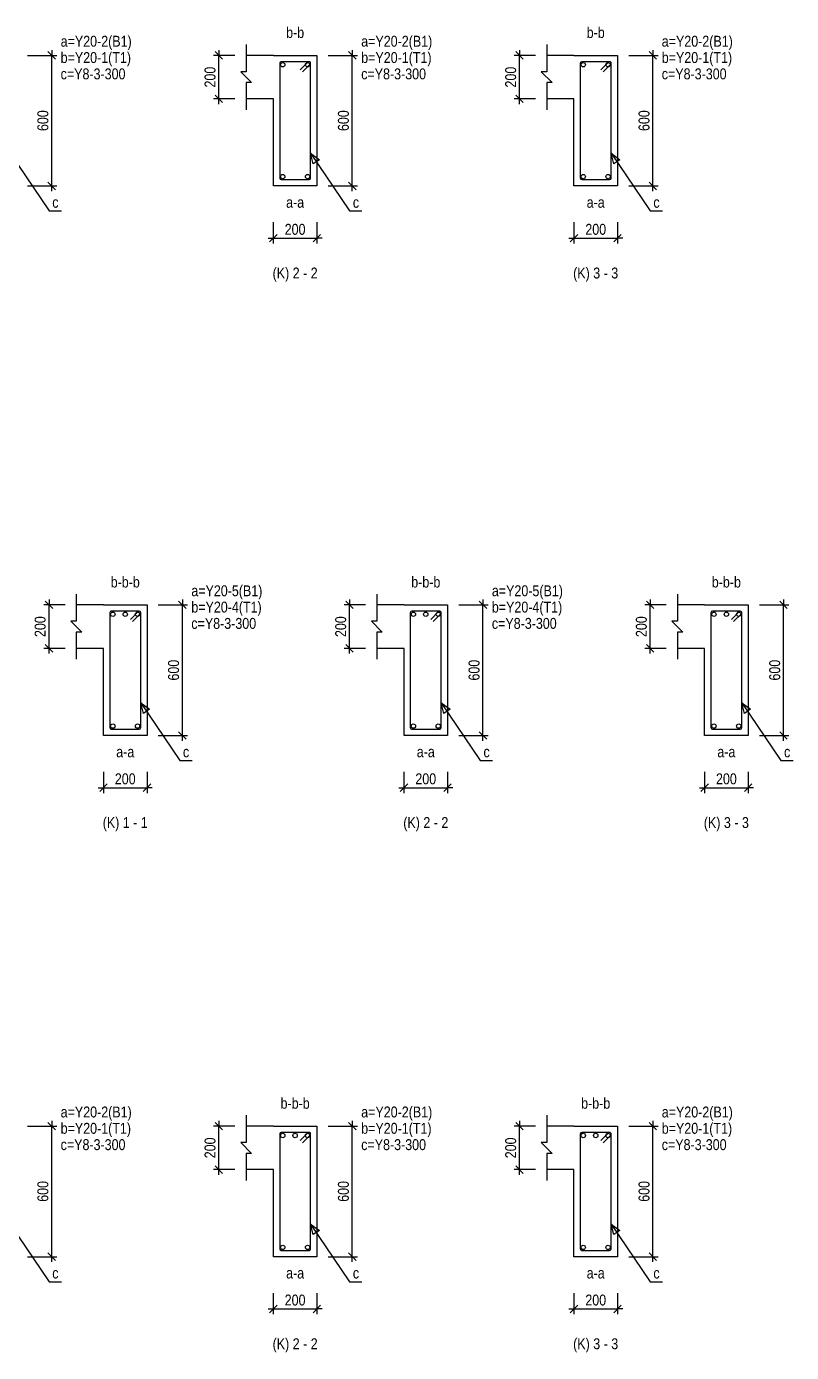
# Model space of a CAD drawing. Extents: x 0 to 206258, y -403073 to 0.
# Drawn here: x 26359 to 33384, y -193024 to -180839 of the extents above; entities that cross this region are included whole.
import ezdxf
from ezdxf.enums import TextEntityAlignment as Align

# ---------------------------------------------------------------- set-up
doc = ezdxf.new("R2010")
doc.units = 0
doc.header["$LTSCALE"] = 1000
doc.layers.add('Beam Line(D)', color=112, linetype='Continuous', true_color=0x00bd5e)
doc.layers.add('Link Label', color=94, linetype='Continuous', true_color=0x008100)
for name, color, linetype in [('Break Line', 5, 'Continuous'), ('Dimension Line', 5, 'Continuous'), ('Leader Line', 5, 'Continuous'), ('Link Line', 3, 'Continuous'), ('Rebar Label', 6, 'Continuous'), ('Rebar Line', 7, 'Continuous'), ('Section Label', 1, 'Continuous'), ('Top Rebar Label', 6, 'Continuous')]:
    doc.layers.add(name, color=color, linetype=linetype)
doc.styles.add('Dimension Text', font='ARIALN.TTF', dxfattribs={"height": 100})
doc.styles.add('Link Label', font='ARIALN.TTF', dxfattribs={"height": 100})
doc.styles.add('Rebar Label', font='ARIALN.TTF', dxfattribs={"height": 100})
doc.styles.add('Section Label', font='ARIALN.TTF', dxfattribs={"height": 100})
doc.styles.add('Top Rebar Label', font='ARIALN.TTF', dxfattribs={"height": 100})
doc.dimstyles.new('BEAM', dxfattribs={"dimtxt": 100, "dimasz": 30, "dimexe": 48.3, "dimexo": 103.5, "dimgap": 30, "dimtad": 1, "dimtoh": 1, "dimdec": 1, "dimlfac": 0.5, "dimdsep": 46, "dimtxsty": 'Dimension Text', "dimblk": 'PCDIM_TICK', "dimcen": 0.09, "dimclrd": 5, "dimclre": 5, "dimclrt": 5, "dimadec": 1, "dimazin": 0, "dimtp": 1, "dimtm": 1, "dimtfac": 1, "dimtdec": 4, "dimtofl": 0, "dimtmove": 0, "dimatfit": 3, "dimfxl": 1, "dimtolj": 1, "dimtzin": 0, "dimarcsym": 0})

# ---------------------------------------------------------------- blocks, each defined once
blk = doc.blocks.new('PCDIM_TICK')
at = {"layer": 'Dimension Line', "color": 0, "transparency": 33554687}
for p, q in [((1.15, 1.15), (-1.15, -1.15)), ((1.61, 0), (0, 0))]:
    blk.add_line(p, q, dxfattribs=at)
blk = doc.blocks.new('*U2615')
at = {"layer": 'Dimension Line', "color": 5, "true_color": 0x0000ff, "transparency": 16777216}
for p, q in [((26369, -181104), (26638, -181104)), ((26590, -182304), (26590, -181104)), ((26369, -182304), (26638, -182304))]:
    blk.add_line(p, q, dxfattribs=at)
at = {"layer": 'Dimension Line', "color": 5, "true_color": 0x0000ff, "transparency": 16777216, "xscale": 30, "yscale": 30}
for p, rotation in [((26590, -181104), 89.99999999999447), ((26590, -182304), 269.9999999999834)]:
    blk.add_blockref('PCDIM_TICK', p, dxfattribs=dict(at, rotation=rotation))
at = {"layer": 'Dimension Line', "color": 5, "true_color": 0x0000ff, "transparency": 16777216, "insert": (26560, -181704), "char_height": 100, "width": 181.97, "attachment_point": 8, "rotation": 90, "style": 'Dimension Text'}
blk.add_mtext('600', dxfattribs=at)
blk = doc.blocks.new('*U2618')
at = {"layer": 'Dimension Line', "color": 5, "true_color": 0x0000ff, "transparency": 16777216}
for p, q in [((29129, -181104), (29399, -181104)), ((29350, -182304), (29350, -181104)), ((29129, -182304), (29399, -182304))]:
    blk.add_line(p, q, dxfattribs=at)
at = {"layer": 'Dimension Line', "color": 5, "true_color": 0x0000ff, "transparency": 16777216, "xscale": 30, "yscale": 30}
for p, rotation in [((29350, -181104), 89.99999999999447), ((29350, -182304), 269.9999999999834)]:
    blk.add_blockref('PCDIM_TICK', p, dxfattribs=dict(at, rotation=rotation))
at = {"layer": 'Dimension Line', "color": 5, "true_color": 0x0000ff, "transparency": 16777216, "insert": (29320, -181704), "char_height": 100, "width": 181.97, "attachment_point": 8, "rotation": 90, "style": 'Dimension Text'}
blk.add_mtext('600', dxfattribs=at)
blk = doc.blocks.new('*U2619')
at = {"layer": 'Dimension Line', "color": 5, "true_color": 0x0000ff, "transparency": 16777216}
for p, q in [((28272, -181104), (28077, -181104)), ((28125, -181504), (28125, -181104)), ((28272, -181504), (28077, -181504))]:
    blk.add_line(p, q, dxfattribs=at)
at = {"layer": 'Dimension Line', "color": 5, "true_color": 0x0000ff, "transparency": 16777216, "xscale": 30, "yscale": 30}
for p, rotation in [((28125, -181104), 89.99999999999447), ((28125, -181504), 269.9999999999834)]:
    blk.add_blockref('PCDIM_TICK', p, dxfattribs=dict(at, rotation=rotation))
at = {"layer": 'Dimension Line', "color": 5, "true_color": 0x0000ff, "transparency": 16777216, "insert": (28095, -181304), "char_height": 100, "width": 182.77, "attachment_point": 8, "rotation": 90, "style": 'Dimension Text'}
blk.add_mtext('200', dxfattribs=at)
blk = doc.blocks.new('*U2620')
at = {"layer": 'Dimension Line', "color": 5, "true_color": 0x0000ff, "transparency": 16777216}
for p, q in [((28625, -182638), (28625, -182833)), ((29025, -182638), (29025, -182833)), ((28625, -182784), (29025, -182784))]:
    blk.add_line(p, q, dxfattribs=at)
at = {"layer": 'Dimension Line', "color": 5, "true_color": 0x0000ff, "transparency": 16777216, "xscale": 30, "yscale": 30, "rotation": 180.0000000000004}
blk.add_blockref('PCDIM_TICK', (28625, -182784), dxfattribs=at)
at = {"layer": 'Dimension Line', "color": 5, "true_color": 0x0000ff, "transparency": 16777216, "xscale": 30, "yscale": 30}
blk.add_blockref('PCDIM_TICK', (29025, -182784), dxfattribs=at)
at = {"layer": 'Dimension Line', "color": 5, "true_color": 0x0000ff, "transparency": 16777216, "insert": (28825, -182754), "char_height": 100, "width": 182.77, "attachment_point": 8, "style": 'Dimension Text'}
blk.add_mtext('200', dxfattribs=at)
blk = doc.blocks.new('*U2621')
at = {"layer": 'Dimension Line', "color": 5, "true_color": 0x0000ff, "transparency": 16777216}
for p, q in [((31889, -181104), (32159, -181104)), ((32111, -182304), (32111, -181104)), ((31889, -182304), (32159, -182304))]:
    blk.add_line(p, q, dxfattribs=at)
at = {"layer": 'Dimension Line', "color": 5, "true_color": 0x0000ff, "transparency": 16777216, "xscale": 30, "yscale": 30}
for p, rotation in [((32111, -181104), 89.99999999999447), ((32111, -182304), 269.9999999999834)]:
    blk.add_blockref('PCDIM_TICK', p, dxfattribs=dict(at, rotation=rotation))
at = {"layer": 'Dimension Line', "color": 5, "true_color": 0x0000ff, "transparency": 16777216, "insert": (32081, -181704), "char_height": 100, "width": 181.97, "attachment_point": 8, "rotation": 90, "style": 'Dimension Text'}
blk.add_mtext('600', dxfattribs=at)
blk = doc.blocks.new('*U2622')
at = {"layer": 'Dimension Line', "color": 5, "true_color": 0x0000ff, "transparency": 16777216}
for p, q in [((31032, -181104), (30837, -181104)), ((30886, -181504), (30886, -181104)), ((31032, -181504), (30837, -181504))]:
    blk.add_line(p, q, dxfattribs=at)
at = {"layer": 'Dimension Line', "color": 5, "true_color": 0x0000ff, "transparency": 16777216, "xscale": 30, "yscale": 30}
for p, rotation in [((30886, -181104), 89.99999999999447), ((30886, -181504), 269.9999999999834)]:
    blk.add_blockref('PCDIM_TICK', p, dxfattribs=dict(at, rotation=rotation))
at = {"layer": 'Dimension Line', "color": 5, "true_color": 0x0000ff, "transparency": 16777216, "insert": (30856, -181304), "char_height": 100, "width": 182.77, "attachment_point": 8, "rotation": 90, "style": 'Dimension Text'}
blk.add_mtext('200', dxfattribs=at)
blk = doc.blocks.new('*U2623')
at = {"layer": 'Dimension Line', "color": 5, "true_color": 0x0000ff, "transparency": 16777216}
for p, q in [((31386, -182638), (31386, -182833)), ((31786, -182638), (31786, -182833)), ((31386, -182784), (31786, -182784))]:
    blk.add_line(p, q, dxfattribs=at)
at = {"layer": 'Dimension Line', "color": 5, "true_color": 0x0000ff, "transparency": 16777216, "xscale": 30, "yscale": 30, "rotation": 180.0000000000004}
blk.add_blockref('PCDIM_TICK', (31386, -182784), dxfattribs=at)
at = {"layer": 'Dimension Line', "color": 5, "true_color": 0x0000ff, "transparency": 16777216, "xscale": 30, "yscale": 30}
blk.add_blockref('PCDIM_TICK', (31786, -182784), dxfattribs=at)
at = {"layer": 'Dimension Line', "color": 5, "true_color": 0x0000ff, "transparency": 16777216, "insert": (31586, -182754), "char_height": 100, "width": 182.77, "attachment_point": 8, "style": 'Dimension Text'}
blk.add_mtext('200', dxfattribs=at)
blk = doc.blocks.new('*U2651')
at = {"layer": 'Dimension Line', "color": 5, "true_color": 0x0000ff, "transparency": 16777216}
for p, q in [((27569, -186154), (27838, -186154)), ((27790, -187354), (27790, -186154)), ((27569, -187354), (27838, -187354))]:
    blk.add_line(p, q, dxfattribs=at)
at = {"layer": 'Dimension Line', "color": 5, "true_color": 0x0000ff, "transparency": 16777216, "xscale": 30, "yscale": 30}
for p, rotation in [((27790, -186154), 89.99999999999447), ((27790, -187354), 269.9999999999834)]:
    blk.add_blockref('PCDIM_TICK', p, dxfattribs=dict(at, rotation=rotation))
at = {"layer": 'Dimension Line', "color": 5, "true_color": 0x0000ff, "transparency": 16777216, "insert": (27760, -186754), "char_height": 100, "width": 181.97, "attachment_point": 8, "rotation": 90, "style": 'Dimension Text'}
blk.add_mtext('600', dxfattribs=at)
blk = doc.blocks.new('*U2652')
at = {"layer": 'Dimension Line', "color": 5, "true_color": 0x0000ff, "transparency": 16777216}
for p, q in [((26712, -186154), (26517, -186154)), ((26565, -186554), (26565, -186154)), ((26712, -186554), (26517, -186554))]:
    blk.add_line(p, q, dxfattribs=at)
at = {"layer": 'Dimension Line', "color": 5, "true_color": 0x0000ff, "transparency": 16777216, "xscale": 30, "yscale": 30}
for p, rotation in [((26565, -186154), 89.99999999999447), ((26565, -186554), 269.9999999999834)]:
    blk.add_blockref('PCDIM_TICK', p, dxfattribs=dict(at, rotation=rotation))
at = {"layer": 'Dimension Line', "color": 5, "true_color": 0x0000ff, "transparency": 16777216, "insert": (26535, -186354), "char_height": 100, "width": 182.77, "attachment_point": 8, "rotation": 90, "style": 'Dimension Text'}
blk.add_mtext('200', dxfattribs=at)
blk = doc.blocks.new('*U2653')
at = {"layer": 'Dimension Line', "color": 5, "true_color": 0x0000ff, "transparency": 16777216}
for p, q in [((27065, -187688), (27065, -187883)), ((27465, -187688), (27465, -187883)), ((27065, -187834), (27465, -187834))]:
    blk.add_line(p, q, dxfattribs=at)
at = {"layer": 'Dimension Line', "color": 5, "true_color": 0x0000ff, "transparency": 16777216, "xscale": 30, "yscale": 30, "rotation": 180.0000000000004}
blk.add_blockref('PCDIM_TICK', (27065, -187834), dxfattribs=at)
at = {"layer": 'Dimension Line', "color": 5, "true_color": 0x0000ff, "transparency": 16777216, "xscale": 30, "yscale": 30}
blk.add_blockref('PCDIM_TICK', (27465, -187834), dxfattribs=at)
at = {"layer": 'Dimension Line', "color": 5, "true_color": 0x0000ff, "transparency": 16777216, "insert": (27265, -187804), "char_height": 100, "width": 182.77, "attachment_point": 8, "style": 'Dimension Text'}
blk.add_mtext('200', dxfattribs=at)
blk = doc.blocks.new('*U2654')
at = {"layer": 'Dimension Line', "color": 5, "true_color": 0x0000ff, "transparency": 16777216}
for p, q in [((30329, -186154), (30599, -186154)), ((30550, -187354), (30550, -186154)), ((30329, -187354), (30599, -187354))]:
    blk.add_line(p, q, dxfattribs=at)
at = {"layer": 'Dimension Line', "color": 5, "true_color": 0x0000ff, "transparency": 16777216, "xscale": 30, "yscale": 30}
for p, rotation in [((30550, -186154), 89.99999999999447), ((30550, -187354), 269.9999999999834)]:
    blk.add_blockref('PCDIM_TICK', p, dxfattribs=dict(at, rotation=rotation))
at = {"layer": 'Dimension Line', "color": 5, "true_color": 0x0000ff, "transparency": 16777216, "insert": (30520, -186754), "char_height": 100, "width": 181.97, "attachment_point": 8, "rotation": 90, "style": 'Dimension Text'}
blk.add_mtext('600', dxfattribs=at)
blk = doc.blocks.new('*U2655')
at = {"layer": 'Dimension Line', "color": 5, "true_color": 0x0000ff, "transparency": 16777216}
for p, q in [((29472, -186154), (29277, -186154)), ((29325, -186554), (29325, -186154)), ((29472, -186554), (29277, -186554))]:
    blk.add_line(p, q, dxfattribs=at)
at = {"layer": 'Dimension Line', "color": 5, "true_color": 0x0000ff, "transparency": 16777216, "xscale": 30, "yscale": 30}
for p, rotation in [((29325, -186154), 89.99999999999447), ((29325, -186554), 269.9999999999834)]:
    blk.add_blockref('PCDIM_TICK', p, dxfattribs=dict(at, rotation=rotation))
at = {"layer": 'Dimension Line', "color": 5, "true_color": 0x0000ff, "transparency": 16777216, "insert": (29295, -186354), "char_height": 100, "width": 182.77, "attachment_point": 8, "rotation": 90, "style": 'Dimension Text'}
blk.add_mtext('200', dxfattribs=at)
blk = doc.blocks.new('*U2656')
at = {"layer": 'Dimension Line', "color": 5, "true_color": 0x0000ff, "transparency": 16777216}
for p, q in [((29825, -187688), (29825, -187883)), ((30225, -187688), (30225, -187883)), ((29825, -187834), (30225, -187834))]:
    blk.add_line(p, q, dxfattribs=at)
at = {"layer": 'Dimension Line', "color": 5, "true_color": 0x0000ff, "transparency": 16777216, "xscale": 30, "yscale": 30, "rotation": 180.0000000000004}
blk.add_blockref('PCDIM_TICK', (29825, -187834), dxfattribs=at)
at = {"layer": 'Dimension Line', "color": 5, "true_color": 0x0000ff, "transparency": 16777216, "xscale": 30, "yscale": 30}
blk.add_blockref('PCDIM_TICK', (30225, -187834), dxfattribs=at)
at = {"layer": 'Dimension Line', "color": 5, "true_color": 0x0000ff, "transparency": 16777216, "insert": (30025, -187804), "char_height": 100, "width": 182.77, "attachment_point": 8, "style": 'Dimension Text'}
blk.add_mtext('200', dxfattribs=at)
blk = doc.blocks.new('*U2657')
at = {"layer": 'Dimension Line', "color": 5, "true_color": 0x0000ff, "transparency": 16777216}
for p, q in [((33089, -186154), (33359, -186154)), ((33311, -187354), (33311, -186154)), ((33089, -187354), (33359, -187354))]:
    blk.add_line(p, q, dxfattribs=at)
at = {"layer": 'Dimension Line', "color": 5, "true_color": 0x0000ff, "transparency": 16777216, "xscale": 30, "yscale": 30}
for p, rotation in [((33311, -186154), 89.99999999999447), ((33311, -187354), 269.9999999999834)]:
    blk.add_blockref('PCDIM_TICK', p, dxfattribs=dict(at, rotation=rotation))
at = {"layer": 'Dimension Line', "color": 5, "true_color": 0x0000ff, "transparency": 16777216, "insert": (33281, -186754), "char_height": 100, "width": 181.97, "attachment_point": 8, "rotation": 90, "style": 'Dimension Text'}
blk.add_mtext('600', dxfattribs=at)
blk = doc.blocks.new('*U2658')
at = {"layer": 'Dimension Line', "color": 5, "true_color": 0x0000ff, "transparency": 16777216}
for p, q in [((32232, -186154), (32037, -186154)), ((32086, -186554), (32086, -186154)), ((32232, -186554), (32037, -186554))]:
    blk.add_line(p, q, dxfattribs=at)
at = {"layer": 'Dimension Line', "color": 5, "true_color": 0x0000ff, "transparency": 16777216, "xscale": 30, "yscale": 30}
for p, rotation in [((32086, -186154), 89.99999999999447), ((32086, -186554), 269.9999999999834)]:
    blk.add_blockref('PCDIM_TICK', p, dxfattribs=dict(at, rotation=rotation))
at = {"layer": 'Dimension Line', "color": 5, "true_color": 0x0000ff, "transparency": 16777216, "insert": (32056, -186354), "char_height": 100, "width": 182.77, "attachment_point": 8, "rotation": 90, "style": 'Dimension Text'}
blk.add_mtext('200', dxfattribs=at)
blk = doc.blocks.new('*U2659')
at = {"layer": 'Dimension Line', "color": 5, "true_color": 0x0000ff, "transparency": 16777216}
for p, q in [((32586, -187688), (32586, -187883)), ((32986, -187688), (32986, -187883)), ((32586, -187834), (32986, -187834))]:
    blk.add_line(p, q, dxfattribs=at)
at = {"layer": 'Dimension Line', "color": 5, "true_color": 0x0000ff, "transparency": 16777216, "xscale": 30, "yscale": 30, "rotation": 180.0000000000004}
blk.add_blockref('PCDIM_TICK', (32586, -187834), dxfattribs=at)
at = {"layer": 'Dimension Line', "color": 5, "true_color": 0x0000ff, "transparency": 16777216, "xscale": 30, "yscale": 30}
blk.add_blockref('PCDIM_TICK', (32986, -187834), dxfattribs=at)
at = {"layer": 'Dimension Line', "color": 5, "true_color": 0x0000ff, "transparency": 16777216, "insert": (32786, -187804), "char_height": 100, "width": 182.77, "attachment_point": 8, "style": 'Dimension Text'}
blk.add_mtext('200', dxfattribs=at)
blk = doc.blocks.new('*U2687')
at = {"layer": 'Dimension Line', "color": 5, "true_color": 0x0000ff, "transparency": 16777216}
for p, q in [((26369, -190944), (26638, -190944)), ((26590, -192144), (26590, -190944)), ((26369, -192144), (26638, -192144))]:
    blk.add_line(p, q, dxfattribs=at)
at = {"layer": 'Dimension Line', "color": 5, "true_color": 0x0000ff, "transparency": 16777216, "xscale": 30, "yscale": 30}
for p, rotation in [((26590, -190944), 89.99999999999447), ((26590, -192144), 269.9999999999834)]:
    blk.add_blockref('PCDIM_TICK', p, dxfattribs=dict(at, rotation=rotation))
at = {"layer": 'Dimension Line', "color": 5, "true_color": 0x0000ff, "transparency": 16777216, "insert": (26560, -191544), "char_height": 100, "width": 181.97, "attachment_point": 8, "rotation": 90, "style": 'Dimension Text'}
blk.add_mtext('600', dxfattribs=at)
blk = doc.blocks.new('*U2690')
at = {"layer": 'Dimension Line', "color": 5, "true_color": 0x0000ff, "transparency": 16777216}
for p, q in [((29129, -190944), (29399, -190944)), ((29350, -192144), (29350, -190944)), ((29129, -192144), (29399, -192144))]:
    blk.add_line(p, q, dxfattribs=at)
at = {"layer": 'Dimension Line', "color": 5, "true_color": 0x0000ff, "transparency": 16777216, "xscale": 30, "yscale": 30}
for p, rotation in [((29350, -190944), 89.99999999999447), ((29350, -192144), 269.9999999999834)]:
    blk.add_blockref('PCDIM_TICK', p, dxfattribs=dict(at, rotation=rotation))
at = {"layer": 'Dimension Line', "color": 5, "true_color": 0x0000ff, "transparency": 16777216, "insert": (29320, -191544), "char_height": 100, "width": 181.97, "attachment_point": 8, "rotation": 90, "style": 'Dimension Text'}
blk.add_mtext('600', dxfattribs=at)
blk = doc.blocks.new('*U2691')
at = {"layer": 'Dimension Line', "color": 5, "true_color": 0x0000ff, "transparency": 16777216}
for p, q in [((28272, -190944), (28077, -190944)), ((28125, -191344), (28125, -190944)), ((28272, -191344), (28077, -191344))]:
    blk.add_line(p, q, dxfattribs=at)
at = {"layer": 'Dimension Line', "color": 5, "true_color": 0x0000ff, "transparency": 16777216, "xscale": 30, "yscale": 30}
for p, rotation in [((28125, -190944), 89.99999999999447), ((28125, -191344), 269.9999999999834)]:
    blk.add_blockref('PCDIM_TICK', p, dxfattribs=dict(at, rotation=rotation))
at = {"layer": 'Dimension Line', "color": 5, "true_color": 0x0000ff, "transparency": 16777216, "insert": (28095, -191144), "char_height": 100, "width": 182.77, "attachment_point": 8, "rotation": 90, "style": 'Dimension Text'}
blk.add_mtext('200', dxfattribs=at)
blk = doc.blocks.new('*U2692')
at = {"layer": 'Dimension Line', "color": 5, "true_color": 0x0000ff, "transparency": 16777216}
for p, q in [((28625, -192478), (28625, -192673)), ((29025, -192478), (29025, -192673)), ((28625, -192624), (29025, -192624))]:
    blk.add_line(p, q, dxfattribs=at)
at = {"layer": 'Dimension Line', "color": 5, "true_color": 0x0000ff, "transparency": 16777216, "xscale": 30, "yscale": 30, "rotation": 180.0000000000004}
blk.add_blockref('PCDIM_TICK', (28625, -192624), dxfattribs=at)
at = {"layer": 'Dimension Line', "color": 5, "true_color": 0x0000ff, "transparency": 16777216, "xscale": 30, "yscale": 30}
blk.add_blockref('PCDIM_TICK', (29025, -192624), dxfattribs=at)
at = {"layer": 'Dimension Line', "color": 5, "true_color": 0x0000ff, "transparency": 16777216, "insert": (28825, -192594), "char_height": 100, "width": 182.77, "attachment_point": 8, "style": 'Dimension Text'}
blk.add_mtext('200', dxfattribs=at)
blk = doc.blocks.new('*U2693')
at = {"layer": 'Dimension Line', "color": 5, "true_color": 0x0000ff, "transparency": 16777216}
for p, q in [((31889, -190944), (32159, -190944)), ((32111, -192144), (32111, -190944)), ((31889, -192144), (32159, -192144))]:
    blk.add_line(p, q, dxfattribs=at)
at = {"layer": 'Dimension Line', "color": 5, "true_color": 0x0000ff, "transparency": 16777216, "xscale": 30, "yscale": 30}
for p, rotation in [((32111, -190944), 89.99999999999447), ((32111, -192144), 269.9999999999834)]:
    blk.add_blockref('PCDIM_TICK', p, dxfattribs=dict(at, rotation=rotation))
at = {"layer": 'Dimension Line', "color": 5, "true_color": 0x0000ff, "transparency": 16777216, "insert": (32081, -191544), "char_height": 100, "width": 181.97, "attachment_point": 8, "rotation": 90, "style": 'Dimension Text'}
blk.add_mtext('600', dxfattribs=at)
blk = doc.blocks.new('*U2694')
at = {"layer": 'Dimension Line', "color": 5, "true_color": 0x0000ff, "transparency": 16777216}
for p, q in [((31032, -190944), (30837, -190944)), ((30886, -191344), (30886, -190944)), ((31032, -191344), (30837, -191344))]:
    blk.add_line(p, q, dxfattribs=at)
at = {"layer": 'Dimension Line', "color": 5, "true_color": 0x0000ff, "transparency": 16777216, "xscale": 30, "yscale": 30}
for p, rotation in [((30886, -190944), 89.99999999999447), ((30886, -191344), 269.9999999999834)]:
    blk.add_blockref('PCDIM_TICK', p, dxfattribs=dict(at, rotation=rotation))
at = {"layer": 'Dimension Line', "color": 5, "true_color": 0x0000ff, "transparency": 16777216, "insert": (30856, -191144), "char_height": 100, "width": 182.77, "attachment_point": 8, "rotation": 90, "style": 'Dimension Text'}
blk.add_mtext('200', dxfattribs=at)
blk = doc.blocks.new('*U2695')
at = {"layer": 'Dimension Line', "color": 5, "true_color": 0x0000ff, "transparency": 16777216}
for p, q in [((31386, -192478), (31386, -192673)), ((31786, -192478), (31786, -192673)), ((31386, -192624), (31786, -192624))]:
    blk.add_line(p, q, dxfattribs=at)
at = {"layer": 'Dimension Line', "color": 5, "true_color": 0x0000ff, "transparency": 16777216, "xscale": 30, "yscale": 30, "rotation": 180.0000000000004}
blk.add_blockref('PCDIM_TICK', (31386, -192624), dxfattribs=at)
at = {"layer": 'Dimension Line', "color": 5, "true_color": 0x0000ff, "transparency": 16777216, "xscale": 30, "yscale": 30}
blk.add_blockref('PCDIM_TICK', (31786, -192624), dxfattribs=at)
at = {"layer": 'Dimension Line', "color": 5, "true_color": 0x0000ff, "transparency": 16777216, "insert": (31586, -192594), "char_height": 100, "width": 182.77, "attachment_point": 8, "style": 'Dimension Text'}
blk.add_mtext('200', dxfattribs=at)

msp = doc.modelspace()

# ---------------------------------------------------------------- linework, layer by layer
at = {"layer": 'Beam Line(D)', "transparency": 33554687}
for points in [[(28625.384, -181104.284), (29025.384, -181104.284), (29025.384, -182304.284), (28625.384, -182304.284), (28625.384, -181504.284), (28375.384, -181504.284)], [(28625.384, -181104.284), (28375.384, -181104.284)], [(28625.384, -181104.284), (28625.384, -181104.284)], [(31385.623, -181104.284), (31785.623, -181104.284), (31785.623, -182304.284), (31385.623, -182304.284), (31385.623, -181504.284), (31135.623, -181504.284)], [(31385.623, -181104.284), (31135.623, -181104.284)], [(31385.623, -181104.284), (31385.623, -181104.284)], [(27065.146, -186154.284), (27465.146, -186154.284), (27465.146, -187354.284), (27065.146, -187354.284), (27065.146, -186554.284), (26815.146, -186554.284)], [(27065.146, -186154.284), (26815.146, -186154.284)], [(27065.146, -186154.284), (27065.146, -186154.284)], [(29825.384, -186154.284), (30225.384, -186154.284), (30225.384, -187354.284), (29825.384, -187354.284), (29825.384, -186554.284), (29575.384, -186554.284)], [(29825.384, -186154.284), (29575.384, -186154.284)], [(29825.384, -186154.284), (29825.384, -186154.284)], [(32585.623, -186154.284), (32985.623, -186154.284), (32985.623, -187354.284), (32585.623, -187354.284), (32585.623, -186554.284), (32335.623, -186554.284)], [(32585.623, -186154.284), (32335.623, -186154.284)], [(32585.623, -186154.284), (32585.623, -186154.284)], [(28625.384, -190944.284), (29025.384, -190944.284), (29025.384, -192144.284), (28625.384, -192144.284), (28625.384, -191344.284), (28375.384, -191344.284)], [(28625.384, -190944.284), (28375.384, -190944.284)], [(28625.384, -190944.284), (28625.384, -190944.284)], [(31385.623, -190944.284), (31785.623, -190944.284), (31785.623, -192144.284), (31385.623, -192144.284), (31385.623, -191344.284), (31135.623, -191344.284)], [(31385.623, -190944.284), (31135.623, -190944.284)], [(31385.623, -190944.284), (31385.623, -190944.284)]]:
    msp.add_lwpolyline(points, dxfattribs=at)
at = {"layer": 'Break Line', "transparency": 33554687}
for points in [[(28375.384, -181004.284), (28375.384, -181254.284), (28325.384, -181254.284), (28425.384, -181354.284), (28375.384, -181354.284), (28375.384, -181604.284)], [(31135.623, -181004.284), (31135.623, -181254.284), (31085.623, -181254.284), (31185.623, -181354.284), (31135.623, -181354.284), (31135.623, -181604.284)], [(26815.146, -186054.284), (26815.146, -186304.284), (26765.146, -186304.284), (26865.146, -186404.284), (26815.146, -186404.284), (26815.146, -186654.284)], [(29575.384, -186054.284), (29575.384, -186304.284), (29525.384, -186304.284), (29625.384, -186404.284), (29575.384, -186404.284), (29575.384, -186654.284)], [(32335.623, -186054.284), (32335.623, -186304.284), (32285.623, -186304.284), (32385.623, -186404.284), (32335.623, -186404.284), (32335.623, -186654.284)], [(28375.384, -190844.284), (28375.384, -191094.284), (28325.384, -191094.284), (28425.384, -191194.284), (28375.384, -191194.284), (28375.384, -191444.284)], [(31135.623, -190844.284), (31135.623, -191094.284), (31085.623, -191094.284), (31185.623, -191194.284), (31135.623, -191194.284), (31135.623, -191444.284)]]:
    msp.add_lwpolyline(points, dxfattribs=at)
at = {"layer": 'Leader Line', "transparency": 33554687}
for points in [[(26207.146, -182004.284), (26565.146, -182534.284), (26678.275, -182534.284)], [(29048.325, -182063.008), (28991.641, -182101.297), (28967.384, -182004.283), (29048.325, -182063.008)], [(28967.384, -182004.283), (29325.384, -182534.284), (29438.514, -182534.284)], [(31808.563, -182063.008), (31751.879, -182101.296), (31727.622, -182004.283), (31808.563, -182063.008)], [(31727.622, -182004.283), (32085.623, -182534.284), (32198.752, -182534.284)], [(27488.086, -187113.009), (27431.402, -187151.297), (27407.146, -187054.284), (27488.086, -187113.009)], [(27407.146, -187054.284), (27765.146, -187584.284), (27878.275, -187584.284)], [(30248.325, -187113.008), (30191.641, -187151.297), (30167.384, -187054.283), (30248.325, -187113.008)], [(30167.384, -187054.283), (30525.384, -187584.284), (30638.514, -187584.284)], [(33008.563, -187113.008), (32951.879, -187151.296), (32927.622, -187054.283), (33008.563, -187113.008)], [(32927.622, -187054.283), (33285.623, -187584.284), (33398.752, -187584.284)], [(26207.146, -191844.284), (26565.146, -192374.284), (26678.275, -192374.284)], [(29048.325, -191903.008), (28991.641, -191941.297), (28967.384, -191844.283), (29048.325, -191903.008)], [(28967.384, -191844.283), (29325.384, -192374.284), (29438.514, -192374.284)], [(31808.563, -191903.008), (31751.879, -191941.296), (31727.622, -191844.283), (31808.563, -191903.008)], [(31727.622, -191844.283), (32085.623, -192374.284), (32198.752, -192374.284)]]:
    msp.add_lwpolyline(points, dxfattribs=at)
at = {"layer": 'Link Line', "transparency": 33554687}
for points in [[(28892.573, -181256.894), (28963.284, -181186.183, 0.668178638), (28953.384, -181162.284), (28697.384, -181162.284, 0.414213562), (28683.384, -181176.284), (28683.384, -182232.284, 0.414213562), (28697.384, -182246.284), (28953.384, -182246.284, 0.414213562), (28967.384, -182232.284), (28967.384, -181176.284, 0.668178638), (28943.485, -181166.384), (28872.774, -181237.095)], [(31652.812, -181256.894), (31723.523, -181186.183, 0.668178638), (31713.623, -181162.284), (31457.623, -181162.284, 0.414213562), (31443.623, -181176.284), (31443.623, -182232.284, 0.414213562), (31457.623, -182246.284), (31713.623, -182246.284, 0.414213562), (31727.623, -182232.284), (31727.623, -181176.284, 0.668178638), (31703.724, -181166.384), (31633.013, -181237.095)], [(27332.335, -186306.894), (27403.045, -186236.183, 0.668178638), (27393.146, -186212.284), (27137.146, -186212.284, 0.414213562), (27123.146, -186226.284), (27123.146, -187282.284, 0.414213562), (27137.146, -187296.284), (27393.146, -187296.284, 0.414213562), (27407.146, -187282.284), (27407.146, -186226.284, 0.668178638), (27383.246, -186216.384), (27312.536, -186287.095)], [(30092.573, -186306.894), (30163.284, -186236.183, 0.668178638), (30153.384, -186212.284), (29897.384, -186212.284, 0.414213562), (29883.384, -186226.284), (29883.384, -187282.284, 0.414213562), (29897.384, -187296.284), (30153.384, -187296.284, 0.414213562), (30167.384, -187282.284), (30167.384, -186226.284, 0.668178638), (30143.485, -186216.384), (30072.774, -186287.095)], [(32852.812, -186306.894), (32923.523, -186236.183, 0.668178638), (32913.623, -186212.284), (32657.623, -186212.284, 0.414213562), (32643.623, -186226.284), (32643.623, -187282.284, 0.414213562), (32657.623, -187296.284), (32913.623, -187296.284, 0.414213562), (32927.623, -187282.284), (32927.623, -186226.284, 0.668178638), (32903.724, -186216.384), (32833.013, -186287.095)], [(28892.573, -191096.894), (28963.284, -191026.183, 0.668178638), (28953.384, -191002.284), (28697.384, -191002.284, 0.414213562), (28683.384, -191016.284), (28683.384, -192072.284, 0.414213562), (28697.384, -192086.284), (28953.384, -192086.284, 0.414213562), (28967.384, -192072.284), (28967.384, -191016.284, 0.668178638), (28943.485, -191006.384), (28872.774, -191077.095)], [(31652.812, -191096.894), (31723.523, -191026.183, 0.668178638), (31713.623, -191002.284), (31457.623, -191002.284, 0.414213562), (31443.623, -191016.284), (31443.623, -192072.284, 0.414213562), (31457.623, -192086.284), (31713.623, -192086.284, 0.414213562), (31727.623, -192072.284), (31727.623, -191016.284, 0.668178638), (31703.724, -191006.384), (31633.013, -191077.095)]]:
    msp.add_lwpolyline(points, format="xyb", dxfattribs=at)
at = {"layer": 'Rebar Line', "transparency": 33554687}
for centre in [(28711.384, -181190.284), (28939.384, -181190.284), (31471.623, -181190.284), (31699.623, -181190.284), (28711.384, -182218.284), (28939.384, -182218.284), (31471.623, -182218.284), (31699.623, -182218.284), (27151.146, -186240.284), (27265.146, -186240.284), (27379.146, -186240.284), (29911.384, -186240.284), (30025.384, -186240.284), (30139.384, -186240.284), (32671.623, -186240.284), (32785.623, -186240.284), (32899.623, -186240.284), (27151.146, -187268.284), (27379.146, -187268.284), (29911.384, -187268.284), (30139.384, -187268.284), (32671.623, -187268.284), (32899.623, -187268.284), (28711.384, -191030.284), (28825.384, -191030.284), (28939.384, -191030.284), (31471.623, -191030.284), (31585.623, -191030.284), (31699.623, -191030.284), (28711.384, -192058.284), (28939.384, -192058.284), (31471.623, -192058.284), (31699.623, -192058.284)]:
    msp.add_circle(centre, 20, dxfattribs=at)

# ---------------------------------------------------------------- texts
at = {"layer": 'Link Label', "transparency": 33554687, "style": 'Link Label'}
for s, p in [(' c=Y8-3-300', (26640.146, -181324.284)), (' c=Y8-3-300', (29400.384, -181324.284)), (' c=Y8-3-300', (32160.623, -181324.284)), ('c', (26595.146, -182504.284)), ('c', (29355.384, -182504.284)), ('c', (32115.623, -182504.284)), (' c=Y8-3-300', (27840.146, -186374.284)), (' c=Y8-3-300', (30600.384, -186374.284)), ('c', (27795.146, -187554.284)), ('c', (30555.384, -187554.284)), ('c', (33315.623, -187554.284)), (' c=Y8-3-300', (26640.146, -191164.284)), (' c=Y8-3-300', (29400.384, -191164.284)), (' c=Y8-3-300', (32160.623, -191164.284)), ('c', (26595.146, -192344.284)), ('c', (29355.384, -192344.284)), ('c', (32115.623, -192344.284))]:
    msp.add_text(s, height=100, dxfattribs=at).set_placement(p)
at = {"layer": 'Rebar Label', "transparency": 33554687, "style": 'Rebar Label'}
for s, p in [(' a=Y20-2(B1)', (26640.146, -181024.284)), (' a=Y20-2(B1)', (29400.384, -181024.284)), (' a=Y20-2(B1)', (32160.623, -181024.284)), (' a=Y20-5(B1)', (27840.146, -186074.284)), (' a=Y20-5(B1)', (30600.384, -186074.284)), (' a=Y20-2(B1)', (26640.146, -190864.284)), (' a=Y20-2(B1)', (29400.384, -190864.284)), (' a=Y20-2(B1)', (32160.623, -190864.284))]:
    msp.add_text(s, height=100, dxfattribs=at).set_placement(p)
for s, p in [('b-b', (28825.384, -180974.284)), ('b-b', (31585.623, -180974.284)), ('a-a', (28825.384, -182534.284)), ('a-a', (31585.623, -182534.284)), ('b-b-b', (27265.146, -186024.284)), ('b-b-b', (30025.384, -186024.284)), ('b-b-b', (32785.623, -186024.284)), ('a-a', (27265.146, -187584.284)), ('a-a', (30025.384, -187584.284)), ('a-a', (32785.623, -187584.284)), ('b-b-b', (28825.384, -190814.284)), ('b-b-b', (31585.623, -190814.284)), ('a-a', (28825.384, -192374.284)), ('a-a', (31585.623, -192374.284))]:
    msp.add_text(s, height=100, dxfattribs=at).set_placement(p, align=Align.BOTTOM_CENTER)
at = {"layer": 'Section Label', "transparency": 33554687, "style": 'Section Label'}
for s, p in [('(K) 2 - 2', (28825.384, -183184.284)), ('(K) 3 - 3', (31585.623, -183184.284)), ('(K) 1 - 1', (27265.146, -188234.284)), ('(K) 2 - 2', (30025.384, -188234.284)), ('(K) 3 - 3', (32785.623, -188234.284)), ('(K) 2 - 2', (28825.384, -193024.284)), ('(K) 3 - 3', (31585.623, -193024.284))]:
    msp.add_text(s, height=100, dxfattribs=at).set_placement(p, align=Align.BOTTOM_CENTER)
at = {"layer": 'Top Rebar Label', "transparency": 33554687, "style": 'Top Rebar Label'}
for s, p in [(' b=Y20-1(T1)', (26640.146, -181174.284)), (' b=Y20-1(T1)', (29400.384, -181174.284)), (' b=Y20-1(T1)', (32160.623, -181174.284)), (' b=Y20-4(T1)', (27840.146, -186224.284)), (' b=Y20-4(T1)', (30600.384, -186224.284)), (' b=Y20-1(T1)', (26640.146, -191014.284)), (' b=Y20-1(T1)', (29400.384, -191014.284)), (' b=Y20-1(T1)', (32160.623, -191014.284))]:
    msp.add_text(s, height=100, dxfattribs=at).set_placement(p)

# ---------------------------------------------------------------- dimensions: what is measured, and where the dimension line sits
at = {"layer": 'Dimension Line', "transparency": 33554687}
for base, p1, p2, text, picture, middle in [((26590.146, -181704.284), (26265.146, -182304.284), (26265.146, -181104.284), '600', '*U2615', (26590.146, -181704.284)), ((28125.384, -181304.284), (28375.384, -181504.284), (28375.384, -181104.284), '200', '*U2619', (28125.384, -181304.284)), ((29350.384, -181704.284), (29025.384, -182304.284), (29025.384, -181104.284), '600', '*U2618', (29350.384, -181704.284)), ((30885.623, -181304.284), (31135.623, -181504.284), (31135.623, -181104.284), '200', '*U2622', (30885.623, -181304.284)), ((32110.623, -181704.284), (31785.623, -182304.284), (31785.623, -181104.284), '600', '*U2621', (32110.623, -181704.284)), ((26565.146, -186354.284), (26815.146, -186554.284), (26815.146, -186154.284), '200', '*U2652', (26565.146, -186354.284)), ((27790.146, -186754.284), (27465.146, -187354.284), (27465.146, -186154.284), '600', '*U2651', (27790.146, -186754.284)), ((29325.384, -186354.284), (29575.384, -186554.284), (29575.384, -186154.284), '200', '*U2655', (29325.384, -186354.284)), ((30550.384, -186754.284), (30225.384, -187354.284), (30225.384, -186154.284), '600', '*U2654', (30550.384, -186754.284)), ((32085.623, -186354.284), (32335.623, -186554.284), (32335.623, -186154.284), '200', '*U2658', (32085.623, -186354.284)), ((33310.623, -186754.284), (32985.623, -187354.284), (32985.623, -186154.284), '600', '*U2657', (33310.623, -186754.284)), ((26590.146, -191544.284), (26265.146, -192144.284), (26265.146, -190944.284), '600', '*U2687', (26590.146, -191544.284)), ((28125.384, -191144.284), (28375.384, -191344.284), (28375.384, -190944.284), '200', '*U2691', (28125.384, -191144.284)), ((29350.384, -191544.284), (29025.384, -192144.284), (29025.384, -190944.284), '600', '*U2690', (29350.384, -191544.284)), ((30885.623, -191144.284), (31135.623, -191344.284), (31135.623, -190944.284), '200', '*U2694', (30885.623, -191144.284)), ((32110.623, -191544.284), (31785.623, -192144.284), (31785.623, -190944.284), '600', '*U2693', (32110.623, -191544.284))]:
    dim = msp.add_linear_dim(base=base, p1=p1, p2=p2, angle=90, text=text, dimstyle='BEAM', override={"dimscale": 1, "dimtxt": 100, "dimasz": 30, "dimexe": 48.3, "dimexo": 103.5, "dimgap": 30, "dimtad": 1, "dimtih": 0, "dimdec": 1, "dimlfac": 0.5, "dimzin": 8, "dimlunit": 2, "dimpost": '', "dimtxsty": 'Dimension Text', "dimblk": 'PCDIM_TICK', "dimse1": 0, "dimse2": 0, "dimsd2": 0, "dimclrd": 5, "dimclre": 5, "dimclrt": 5, "dimaunit": 0, "dimadec": 1, "dimazin": 0, "dimtol": 0, "dimtp": 1, "dimtm": 1, "dimtmove": 0}, dxfattribs=at)
    dim.commit()
    dim.dimension.update_dxf_attribs({"geometry": picture, "text_midpoint": middle})
for base, p1, p2, picture, middle in [((28825.384, -182784.284), (28625.384, -182534.284), (29025.384, -182534.284), '*U2620', (28825.384, -182784.284)), ((31585.623, -182784.284), (31385.623, -182534.284), (31785.623, -182534.284), '*U2623', (31585.623, -182784.284)), ((27265.146, -187834.284), (27065.146, -187584.284), (27465.146, -187584.284), '*U2653', (27265.146, -187834.284)), ((30025.384, -187834.284), (29825.384, -187584.284), (30225.384, -187584.284), '*U2656', (30025.384, -187834.284)), ((32785.623, -187834.284), (32585.623, -187584.284), (32985.623, -187584.284), '*U2659', (32785.623, -187834.284)), ((28825.384, -192624.284), (28625.384, -192374.284), (29025.384, -192374.284), '*U2692', (28825.384, -192624.284)), ((31585.623, -192624.284), (31385.623, -192374.284), (31785.623, -192374.284), '*U2695', (31585.623, -192624.284))]:
    dim = msp.add_linear_dim(base=base, p1=p1, p2=p2, text='200', dimstyle='BEAM', override={"dimscale": 1, "dimtxt": 100, "dimasz": 30, "dimexe": 48.3, "dimexo": 103.5, "dimgap": 30, "dimtad": 1, "dimtih": 0, "dimdec": 1, "dimlfac": 0.5, "dimzin": 8, "dimlunit": 2, "dimpost": '', "dimtxsty": 'Dimension Text', "dimblk": 'PCDIM_TICK', "dimse1": 0, "dimse2": 0, "dimsd2": 0, "dimclrd": 5, "dimclre": 5, "dimclrt": 5, "dimaunit": 0, "dimadec": 1, "dimazin": 0, "dimtol": 0, "dimtp": 1, "dimtm": 1, "dimtmove": 0}, dxfattribs=at)
    dim.commit()
    dim.dimension.update_dxf_attribs({"geometry": picture, "text_midpoint": middle})

doc.saveas('drawing.dxf')
